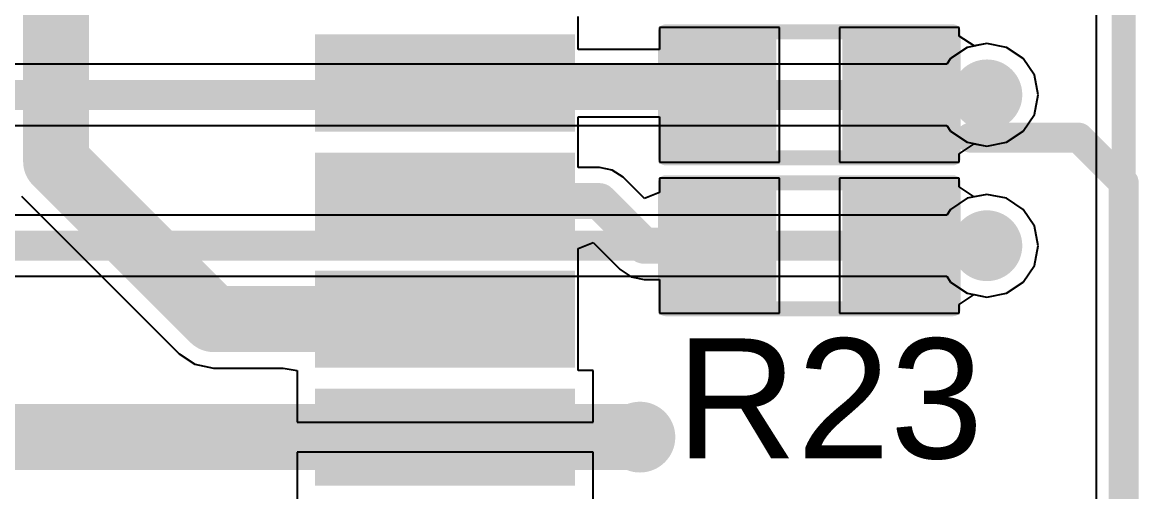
# Model space of a CAD drawing. Header units: millimetres. Extents: x -0.27 to 4.7, y -0.39 to 2.83.
# Drawn here: x 1.0367 to 1.409, y 1.3659 to 1.5225 of the extents above; entities that cross this region are included whole.
import ezdxf

# ---------------------------------------------------------------- set-up
doc = ezdxf.new("R2010")
doc.units = ezdxf.units.MM
doc.header["$MEASUREMENT"] = 0
for name, color, linetype in [('BottomLayer', 5, 'Continuous'), ('BottomSolder', 6, 'Continuous'), ('TopLayer', 1, 'Continuous'), ('TopOverlay', 2, 'Continuous'), ('TopPaste', 8, 'Continuous'), ('TopSolder', 216, 'Continuous'), ('ViaHoleLayer', 16, 'Continuous')]:
    doc.layers.add(name, color=color, linetype=linetype)
doc.styles.add('Arial', font='', dxfattribs={"height": 0.2})
doc.styles.get('Arial').set_extended_font_data('Arial')

# ---------------------------------------------------------------- blocks, each defined once
blk = doc.blocks.new('R___0603_27')
at = {"layer": 'TopLayer'}
for points in [[(-0.015, 0.0175), (-0.015, -0.0175), (-0.045, -0.0175), (-0.045, 0.0175)], [(0.045, 0.0175), (0.045, -0.0175), (0.015, -0.0175), (0.015, 0.0175)]]:
    blk.add_hatch(color=1, dxfattribs=at).paths.add_polyline_path(points)
at = {"layer": 'TopPaste'}
for points in [[(-0.015, 0.0175), (-0.015, -0.0175), (-0.045, -0.0175), (-0.045, 0.0175)], [(0.045, 0.0175), (0.045, -0.0175), (0.015, -0.0175), (0.015, 0.0175)]]:
    blk.add_hatch(color=8, dxfattribs=at).paths.add_polyline_path(points)
at = {"layer": 'TopSolder'}
for points in [[(-0.011, 0.0215), (-0.011, -0.0215), (-0.049, -0.0215), (-0.049, 0.0215)], [(0.049, 0.0215), (0.049, -0.0215), (0.011, -0.0215), (0.011, 0.0215)]]:
    blk.add_hatch(color=216, dxfattribs=at).paths.add_polyline_path(points)
at = {"layer": 'TopOverlay', "const_width": 0.005}
for points in [[(-0.048, 0.021), (-0.048, -0.021)], [(0.048, 0.021), (-0.048, 0.021)], [(0.048, 0.021), (0.048, -0.021)], [(0.048, -0.021), (-0.048, -0.021)]]:
    blk.add_lwpolyline(points, dxfattribs=at)
at = {"layer": 'TopOverlay', "const_width": 0.0025}
for points in [[(-0.04925, 0.021, 1), (-0.04675, 0.021, 1)], [(-0.04925, 0.021, 1), (-0.04675, 0.021, 1)], [(0.04675, 0.021, 1), (0.04925, 0.021, 1)], [(0.04675, 0.021, 1), (0.04925, 0.021, 1)], [(-0.04925, -0.021, 1), (-0.04675, -0.021, 1)], [(-0.04925, -0.021, 1), (-0.04675, -0.021, 1)], [(0.04675, -0.021, 1), (0.04925, -0.021, 1)], [(0.04675, -0.021, 1), (0.04925, -0.021, 1)]]:
    blk.add_lwpolyline(points, format="xyb", close=True, dxfattribs=at)
blk = doc.blocks.new('R___0603_28')
at = {"layer": 'TopLayer'}
for points in [[(-0.015, 0.0175), (-0.015, -0.0175), (-0.045, -0.0175), (-0.045, 0.0175)], [(0.045, 0.0175), (0.045, -0.0175), (0.015, -0.0175), (0.015, 0.0175)]]:
    blk.add_hatch(color=1, dxfattribs=at).paths.add_polyline_path(points)
at = {"layer": 'TopPaste'}
for points in [[(-0.015, 0.0175), (-0.015, -0.0175), (-0.045, -0.0175), (-0.045, 0.0175)], [(0.045, 0.0175), (0.045, -0.0175), (0.015, -0.0175), (0.015, 0.0175)]]:
    blk.add_hatch(color=8, dxfattribs=at).paths.add_polyline_path(points)
at = {"layer": 'TopSolder'}
for points in [[(-0.011, 0.0215), (-0.011, -0.0215), (-0.049, -0.0215), (-0.049, 0.0215)], [(0.049, 0.0215), (0.049, -0.0215), (0.011, -0.0215), (0.011, 0.0215)]]:
    blk.add_hatch(color=216, dxfattribs=at).paths.add_polyline_path(points)
at = {"layer": 'TopOverlay', "const_width": 0.005}
for points in [[(-0.048, 0.021), (-0.048, -0.021)], [(0.048, 0.021), (-0.048, 0.021)], [(0.048, 0.021), (0.048, -0.021)], [(0.048, -0.021), (-0.048, -0.021)]]:
    blk.add_lwpolyline(points, dxfattribs=at)
at = {"layer": 'TopOverlay', "const_width": 0.0025}
for points in [[(-0.04925, 0.021, 1), (-0.04675, 0.021, 1)], [(-0.04925, 0.021, 1), (-0.04675, 0.021, 1)], [(0.04675, 0.021, 1), (0.04925, 0.021, 1)], [(0.04675, 0.021, 1), (0.04925, 0.021, 1)], [(-0.04925, -0.021, 1), (-0.04675, -0.021, 1)], [(-0.04925, -0.021, 1), (-0.04675, -0.021, 1)], [(0.04675, -0.021, 1), (0.04925, -0.021, 1)], [(0.04675, -0.021, 1), (0.04925, -0.021, 1)]]:
    blk.add_lwpolyline(points, format="xyb", close=True, dxfattribs=at)
blk = doc.blocks.new('SIM7000A_31')
at = {"layer": 'TopLayer'}
for points in [[(0.10591, -0.51181), (0.10591, -0.43307), (0.13031, -0.43307), (0.13031, -0.51181)], [(0.14528, -0.51181), (0.14528, -0.43307), (0.16969, -0.43307), (0.16969, -0.51181)], [(0.18465, -0.51181), (0.18465, -0.43307), (0.20906, -0.43307), (0.20906, -0.51181)], [(0.22402, -0.51181), (0.22402, -0.43307), (0.24843, -0.43307), (0.24843, -0.51181)]]:
    blk.add_hatch(color=1, dxfattribs=at).paths.add_polyline_path(points)
at = {"layer": 'TopPaste'}
for points in [[(0.10591, -0.51181), (0.10591, -0.43307), (0.13031, -0.43307), (0.13031, -0.51181)], [(0.14528, -0.51181), (0.14528, -0.43307), (0.16969, -0.43307), (0.16969, -0.51181)], [(0.18465, -0.51181), (0.18465, -0.43307), (0.20906, -0.43307), (0.20906, -0.51181)], [(0.22402, -0.51181), (0.22402, -0.43307), (0.24843, -0.43307), (0.24843, -0.51181)]]:
    blk.add_hatch(color=8, dxfattribs=at).paths.add_polyline_path(points)
at = {"layer": 'TopSolder'}
for points in [[(0.10191, -0.51581), (0.10191, -0.42907), (0.13431, -0.42907), (0.13431, -0.51581)], [(0.14128, -0.51581), (0.14128, -0.42907), (0.17369, -0.42907), (0.17369, -0.51581)], [(0.18065, -0.51581), (0.18065, -0.42907), (0.21306, -0.42907), (0.21306, -0.51581)], [(0.22002, -0.51581), (0.22002, -0.42907), (0.25243, -0.42907), (0.25243, -0.51581)]]:
    blk.add_hatch(color=216, dxfattribs=at).paths.add_polyline_path(points)

msp = doc.modelspace()

# ---------------------------------------------------------------- hatches: boundary and pattern name
at = {"layer": 'BottomLayer'}
h = msp.add_hatch(color=5, dxfattribs=at)
edge = h.paths.add_edge_path()
edge.add_arc((1.35838, 1.49828), 0.01181, 0, 360)
h = msp.add_hatch(color=5, dxfattribs=at)
edge = h.paths.add_edge_path()
edge.add_arc((1.35838, 1.44795), 0.01181, 0, 360)
h = msp.add_hatch(color=5, dxfattribs=at)
edge = h.paths.add_edge_path()
edge.add_arc((1.24267, 1.3841), 0.01181, 0, 360)
at = {"layer": 'BottomSolder'}
h = msp.add_hatch(color=6, dxfattribs=at)
edge = h.paths.add_edge_path()
edge.add_arc((1.35838, 1.49828), 0.00591, 0, 360)
h = msp.add_hatch(color=6, dxfattribs=at)
edge = h.paths.add_edge_path()
edge.add_arc((1.35838, 1.44795), 0.00591, 0, 360)
h = msp.add_hatch(color=6, dxfattribs=at)
edge = h.paths.add_edge_path()
edge.add_arc((1.24267, 1.3841), 0.00591, 0, 360)
at = {"layer": 'TopLayer'}
h = msp.add_hatch(color=1, dxfattribs=at)
edge = h.paths.add_edge_path()
edge.add_arc((1.35838, 1.49828), 0.01181, 0, 360)
h = msp.add_hatch(color=1, dxfattribs=at)
edge = h.paths.add_edge_path()
edge.add_arc((1.35838, 1.44795), 0.01181, 0, 360)
h = msp.add_hatch(color=1, dxfattribs=at)
edge = h.paths.add_edge_path()
edge.add_arc((1.24267, 1.3841), 0.01181, 0, 360)
at = {"layer": 'TopSolder'}
h = msp.add_hatch(color=216, dxfattribs=at)
edge = h.paths.add_edge_path()
edge.add_arc((1.35838, 1.49828), 0.00591, 0, 360)
h = msp.add_hatch(color=216, dxfattribs=at)
edge = h.paths.add_edge_path()
edge.add_arc((1.35838, 1.44795), 0.00591, 0, 360)
h = msp.add_hatch(color=216, dxfattribs=at)
edge = h.paths.add_edge_path()
edge.add_arc((1.24267, 1.3841), 0.00591, 0, 360)
at = {"layer": 'ViaHoleLayer'}
h = msp.add_hatch(color=16, dxfattribs=at)
edge = h.paths.add_edge_path()
edge.add_arc((1.35838, 1.49828), 0.00591, 0, 360)
h = msp.add_hatch(color=16, dxfattribs=at)
edge = h.paths.add_edge_path()
edge.add_arc((1.35838, 1.44795), 0.00591, 0, 360)
h = msp.add_hatch(color=16, dxfattribs=at)
edge = h.paths.add_edge_path()
edge.add_arc((1.24267, 1.3841), 0.00591, 0, 360)

# ---------------------------------------------------------------- linework, layer by layer
at = {"layer": 'BottomLayer'}
for p, q in [((1.35838, 1.51542), (1.35183, 1.51412)), ((1.36494, 1.51412), (1.35838, 1.51542)), ((1.35183, 1.51412), (1.34626, 1.5104)), ((1.3705, 1.5104), (1.36494, 1.51412)), ((1.34498, 1.50848), (0.97194, 1.50848)), ((1.34626, 1.5104), (1.34498, 1.50848)), ((1.37422, 1.50484), (1.3705, 1.5104)), ((1.37553, 1.49828), (1.37422, 1.50484)), ((1.37422, 1.49172), (1.37553, 1.49828)), ((1.3705, 1.48616), (1.37422, 1.49172)), ((0.96772, 1.48809), (1.34498, 1.48809)), ((1.34498, 1.48809), (1.34626, 1.48616)), ((1.34626, 1.48616), (1.35183, 1.48245)), ((1.36494, 1.48245), (1.3705, 1.48616)), ((1.35183, 1.48245), (1.35838, 1.48114)), ((1.35838, 1.48114), (1.36494, 1.48245)), ((1.35183, 1.46378), (1.34626, 1.46007)), ((1.35838, 1.46509), (1.35183, 1.46378)), ((1.36494, 1.46378), (1.35838, 1.46509)), ((1.3705, 1.46007), (1.36494, 1.46378)), ((1.34626, 1.46007), (1.34498, 1.45814)), ((1.37422, 1.45451), (1.3705, 1.46007)), ((1.34498, 1.45814), (0.98505, 1.45814)), ((1.37553, 1.44795), (1.37422, 1.45451)), ((1.37422, 1.44139), (1.37553, 1.44795)), ((1.3705, 1.43583), (1.37422, 1.44139)), ((0.98082, 1.43775), (1.34498, 1.43775)), ((1.34498, 1.43775), (1.34626, 1.43583)), ((1.34626, 1.43583), (1.35183, 1.43211)), ((1.36494, 1.43211), (1.3705, 1.43583)), ((1.35183, 1.43211), (1.35838, 1.43081)), ((1.35838, 1.43081), (1.36494, 1.43211))]:
    msp.add_line(p, q, dxfattribs=at)
for points, const_width in [([(0.96772, 1.49828), (1.35838, 1.49828)], 0.01), ([(0.98082, 1.44795), (1.35838, 1.44795)], 0.01), ([(1.00467, 1.3841), (1.24267, 1.3841)], 0.022)]:
    msp.add_lwpolyline(points, dxfattribs=dict(at, const_width=const_width))
for points, const_width in [([(1.35588, 1.49828, 1), (1.36088, 1.49828, 1)], 0.005), ([(1.35588, 1.44795, 1), (1.36088, 1.44795, 1)], 0.005), ([(1.23717, 1.3841, 1), (1.24817, 1.3841, 1)], 0.011)]:
    msp.add_lwpolyline(points, format="xyb", close=True, dxfattribs=dict(at, const_width=const_width))
at = {"layer": 'TopLayer'}
for p, q in [((1.39482, 1.6182), (1.39482, 1.2758)), ((1.22207, 1.51941), (1.22207, 1.52437)), ((1.22207, 1.51937), (1.22207, 1.51941)), ((1.22207, 1.51342), (1.22207, 1.51937)), ((1.28918, 1.52078), (1.24918, 1.52078)), ((1.24918, 1.52078), (1.24918, 1.51342)), ((1.28918, 1.47578), (1.28918, 1.52078)), ((1.34918, 1.52078), (1.30918, 1.52078)), ((1.30918, 1.52078), (1.30918, 1.47578)), ((1.34918, 1.5179), (1.34918, 1.52078)), ((1.35418, 1.51459), (1.34918, 1.5179)), ((1.35838, 1.51542), (1.35418, 1.51459)), ((1.36494, 1.51412), (1.35838, 1.51542)), ((1.24918, 1.51342), (1.22207, 1.51342)), ((1.3705, 1.5104), (1.36494, 1.51412)), ((1.37422, 1.50484), (1.3705, 1.5104)), ((1.37553, 1.49828), (1.37422, 1.50484)), ((1.37422, 1.49172), (1.37553, 1.49828)), ((1.22207, 1.48504), (1.22207, 1.49099)), ((1.22207, 1.49099), (1.24918, 1.49099)), ((1.24918, 1.49099), (1.24918, 1.47578)), ((1.3705, 1.48616), (1.37422, 1.49172)), ((1.36494, 1.48245), (1.3705, 1.48616)), ((1.22207, 1.485), (1.22207, 1.48504)), ((1.22207, 1.48004), (1.22207, 1.485)), ((1.34918, 1.47866), (1.35418, 1.48198)), ((1.35418, 1.48198), (1.35838, 1.48114)), ((1.35838, 1.48114), (1.36494, 1.48245)), ((1.22207, 1.48), (1.22207, 1.48004)), ((1.22207, 1.47405), (1.22207, 1.48)), ((1.34918, 1.47578), (1.34918, 1.47866)), ((1.24918, 1.47578), (1.28918, 1.47578)), ((1.30918, 1.47578), (1.34918, 1.47578)), ((1.22916, 1.47405), (1.22207, 1.47405)), ((1.23345, 1.4732), (1.22916, 1.47405)), ((1.22916, 1.47405), (1.22916, 1.47405)), ((1.23709, 1.47077), (1.23345, 1.4732)), ((1.24418, 1.46368), (1.23709, 1.47077)), ((1.28918, 1.47045), (1.24918, 1.47045)), ((1.24918, 1.47045), (1.24918, 1.46575)), ((1.28918, 1.42545), (1.28918, 1.47045)), ((1.34918, 1.47045), (1.30918, 1.47045)), ((1.30918, 1.47045), (1.30918, 1.42545)), ((1.34918, 1.46757), (1.34918, 1.47045)), ((1.35418, 1.46425), (1.34918, 1.46757)), ((1.03646, 1.46446), (1.089, 1.41193)), ((1.24918, 1.46575), (1.24418, 1.46368)), ((1.35838, 1.46509), (1.35418, 1.46425)), ((1.36494, 1.46378), (1.35838, 1.46509)), ((1.3705, 1.46007), (1.36494, 1.46378)), ((1.37422, 1.45451), (1.3705, 1.46007)), ((1.37553, 1.44795), (1.37422, 1.45451)), ((1.22207, 1.44699), (1.22707, 1.44906)), ((1.22707, 1.44906), (1.23612, 1.44002)), ((1.22207, 1.44567), (1.22207, 1.44699)), ((1.22207, 1.44563), (1.22207, 1.44567)), ((1.22207, 1.44067), (1.22207, 1.44563)), ((1.37422, 1.44139), (1.37553, 1.44795)), ((1.3705, 1.43583), (1.37422, 1.44139)), ((1.22207, 1.44063), (1.22207, 1.44067)), ((1.22207, 1.4063), (1.22207, 1.44063)), ((1.23612, 1.44002), (1.23612, 1.44002)), ((1.23612, 1.44002), (1.23976, 1.43759)), ((1.23976, 1.43759), (1.24405, 1.43673)), ((1.24405, 1.43673), (1.24405, 1.43673)), ((1.24405, 1.43673), (1.24918, 1.43673)), ((1.24918, 1.43673), (1.24918, 1.42545)), ((1.36494, 1.43211), (1.3705, 1.43583)), ((1.34918, 1.42833), (1.35418, 1.43165)), ((1.35418, 1.43165), (1.35838, 1.43081)), ((1.35838, 1.43081), (1.36494, 1.43211)), ((1.34918, 1.42545), (1.34918, 1.42833)), ((1.24918, 1.42545), (1.28918, 1.42545)), ((1.30918, 1.42545), (1.34918, 1.42545)), ((1.089, 1.41193), (1.09429, 1.4084)), ((1.09429, 1.4084), (1.10053, 1.40715)), ((1.10053, 1.40715), (1.12369, 1.40715)), ((1.12369, 1.40715), (1.12833, 1.4063)), ((1.12833, 1.4063), (1.12833, 1.3891)), ((1.22707, 1.4063), (1.22207, 1.4063)), ((1.22707, 1.3891), (1.22707, 1.4063)), ((1.12833, 1.3891), (1.1777, 1.3891)), ((1.1777, 1.3891), (1.22707, 1.3891)), ((1.1777, 1.3791), (1.12833, 1.3791)), ((1.12833, 1.3791), (1.12833, 1.36189)), ((1.22707, 1.3791), (1.1777, 1.3791)), ((1.22707, 1.36189), (1.22707, 1.3791))]:
    msp.add_line(p, q, dxfattribs=at)
for points, const_width in [([(1.404, 1.272), (1.404, 1.622)], 0.008), ([(1.048, 1.476), (1.048, 1.609)], 0.022), ([(1.1777, 1.50221), (1.26525, 1.50221)], 0.012), ([(1.26525, 1.50221), (1.26918, 1.49828)], 0.01), ([(1.32918, 1.49828), (1.35838, 1.49828)], 0.012), ([(1.048, 1.476), (1.10053, 1.42347)], 0.022), ([(1.1777, 1.46284), (1.22916, 1.46284)], 0.012), ([(1.22916, 1.46284), (1.24405, 1.44795)], 0.012), ([(1.24405, 1.44795), (1.26918, 1.44795)], 0.012), ([(1.32918, 1.44795), (1.35838, 1.44795)], 0.012), ([(1.10053, 1.42347), (1.1777, 1.42347)], 0.022), ([(1.1777, 1.3841), (1.24267, 1.3841)], 0.022)]:
    msp.add_lwpolyline(points, dxfattribs=dict(at, const_width=const_width))
for points, const_width in [([(1.1747, 1.50221, 1), (1.1807, 1.50221, 1)], 0.006), ([(1.26225, 1.50221, 1), (1.26825, 1.50221, 1)], 0.006), ([(1.26275, 1.50221, 1), (1.26775, 1.50221, 1)], 0.005), ([(1.32618, 1.49828, 1), (1.33218, 1.49828, 1)], 0.006), ([(1.35538, 1.49828, 1), (1.36138, 1.49828, 1)], 0.006), ([(1.26668, 1.49828, 1), (1.27168, 1.49828, 1)], 0.005), ([(1.0425, 1.476, 1), (1.0535, 1.476, 1)], 0.011), ([(1.0425, 1.476, 1), (1.0535, 1.476, 1)], 0.011), ([(1.1747, 1.46284, 1), (1.1807, 1.46284, 1)], 0.006), ([(1.22616, 1.46284, 1), (1.23216, 1.46284, 1)], 0.006), ([(1.22616, 1.46284, 1), (1.23216, 1.46284, 1)], 0.006), ([(1.24105, 1.44795, 1), (1.24705, 1.44795, 1)], 0.006), ([(1.24105, 1.44795, 1), (1.24705, 1.44795, 1)], 0.006), ([(1.26618, 1.44795, 1), (1.27218, 1.44795, 1)], 0.006), ([(1.32618, 1.44795, 1), (1.33218, 1.44795, 1)], 0.006), ([(1.35538, 1.44795, 1), (1.36138, 1.44795, 1)], 0.006), ([(1.09503, 1.42347, 1), (1.10603, 1.42347, 1)], 0.011), ([(1.09503, 1.42347, 1), (1.10603, 1.42347, 1)], 0.011), ([(1.1722, 1.42347, 1), (1.1832, 1.42347, 1)], 0.011), ([(1.1722, 1.3841, 1), (1.1832, 1.3841, 1)], 0.011), ([(1.23717, 1.3841, 1), (1.24817, 1.3841, 1)], 0.011)]:
    msp.add_lwpolyline(points, format="xyb", close=True, dxfattribs=dict(at, const_width=const_width))
at = {"layer": 'TopOverlay', "const_width": 0.01}
for points in [[(1.353, 1.484), (1.389, 1.484)], [(1.389, 1.484), (1.404, 1.469)], [(1.404, 1.359), (1.404, 1.469)]]:
    msp.add_lwpolyline(points, dxfattribs=at)
at = {"layer": 'TopOverlay', "const_width": 0.005}
for points in [[(1.3505, 1.484, 1), (1.3555, 1.484, 1)], [(1.3865, 1.484, 1), (1.3915, 1.484, 1)], [(1.3865, 1.484, 1), (1.3915, 1.484, 1)], [(1.4015, 1.469, 1), (1.4065, 1.469, 1)], [(1.4015, 1.469, 1), (1.4065, 1.469, 1)]]:
    msp.add_lwpolyline(points, format="xyb", close=True, dxfattribs=at)

# ---------------------------------------------------------------- block references
for name, p, rotation in [('SIM7000A_31', (0.70526, 1.26599), 90), ('R___0603_28', (1.29918, 1.49828), 180), ('R___0603_27', (1.29918, 1.44795), 180)]:
    msp.add_blockref(name, p, dxfattribs=dict(rotation=rotation))

# ---------------------------------------------------------------- texts
at = {"layer": 'TopOverlay', "style": 'Arial'}
msp.add_text('R23', height=0.04, dxfattribs=at).set_placement((1.25468, 1.37701))

doc.saveas('drawing.dxf')
